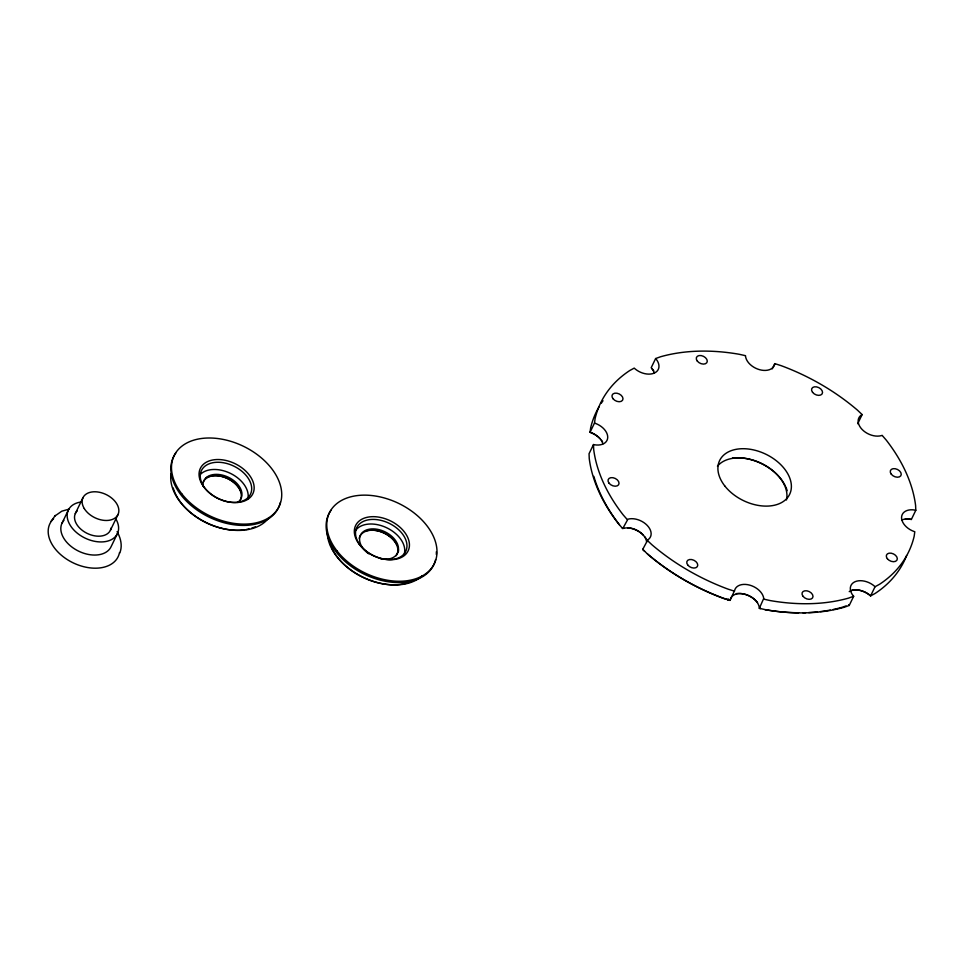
<?xml version="1.0" encoding="UTF-8"?>
<svg xmlns="http://www.w3.org/2000/svg" width="964" height="964" viewBox="0 0 964 964"><rect width="100%" height="100%" fill="white"/><g stroke="black" fill="none" stroke-linecap="round" stroke-linejoin="round"><path stroke-width="1.45" d="M600.042 438.656A17.497 11.592 25.8 0 0 592.776 433.499L590.052 432.27L594.487 423.1L595.125 418.472A171.05 113.342 25.8 0 1 629.793 370.513L634.228 368.103L634.927 368.754A15.545 10.303 25.8 0 0 654.303 373.08A15.545 10.303 25.8 0 0 656.243 359.247L655.628 358.548L660.641 356.74A171.05 113.342 25.8 0 1 739.039 354.246L745.509 355.68L745.546 356.403A15.545 10.303 25.8 0 0 759.668 369.718A15.545 10.303 25.8 0 0 774.682 364.308L774.767 363.621L781.226 365.693A171.05 113.342 25.8 0 1 857.418 410.122L862.141 414.58L857.707 423.75M594.487 423.1L595.439 423.401A15.545 10.303 25.8 0 1 607.718 437.548A15.545 10.303 25.8 0 1 594.439 444.766L593.487 444.549L589.052 453.719L589.245 458.575A171.05 113.342 25.8 0 0 618.623 523.91L622.72 528.646L627.901 519.198A15.545 10.303 25.8 0 1 647.193 525.38A15.545 10.303 25.8 0 1 647.796 539.888L642.699 549.42L647.965 554.421A169.11 112.053 25.8 0 0 723.289 598.355L730.073 600.379L734.604 590.51A15.545 10.303 25.8 0 1 749.606 585.1A15.545 10.303 25.8 0 1 763.741 598.415L759.331 608.32L760.379 608.633L760.15 607.561M119.765 553.023C122.717 545.925 120.717 538.069 117.102 531.622M727.892 599.825L728.218 598.885M61.937 523.344L68.275 510.233M75.312 513.559L82.904 497.822M110.462 530.152L118.066 514.427M117.488 533.466L111.149 546.576A27.209 18.027 25.8 0 1 76.662 550.143A27.209 18.027 25.8 0 1 63.877 520.367M655.628 358.548L651.194 367.718L653.809 370.947M772.236 368.863L774.767 363.621M647.434 553.878A171.05 113.342 25.8 0 0 723.627 598.307L730.073 600.379L730.17 599.692A15.545 10.303 25.8 0 1 745.172 594.282A15.545 10.303 25.8 0 1 759.307 607.597L759.331 608.32L765.814 609.754A171.05 113.342 25.8 0 0 844.199 607.26L849.224 605.452L853.658 596.282L853.044 595.583A15.545 10.303 25.8 0 1 854.972 581.75A15.545 10.303 25.8 0 1 874.348 586.064L875.047 586.727L879.493 584.317A171.05 113.342 25.8 0 0 914.149 536.346L914.8 531.73L913.836 531.417A15.545 10.303 25.8 0 1 901.569 517.282A15.545 10.303 25.8 0 1 914.836 510.064L915.8 510.281L911.366 519.451L907.461 518.885A17.497 11.592 25.8 0 0 905.389 518.837M875.047 586.727L870.613 595.897L868.697 594.414A17.497 11.592 25.8 0 0 852.164 589.932M54.876 516.041L61.792 511.197L69.3 509.064M51.008 521.404L55.309 515.439M862.141 414.58L861.491 414.942A15.545 10.303 25.8 0 0 862.093 429.45A15.545 10.303 25.8 0 0 881.385 435.62L882.12 435.354L886.229 440.09A171.05 113.342 25.8 0 1 915.595 505.425L915.8 510.281M643.362 549.058L642.699 549.42L644.591 551.239M853.658 596.282L848.633 598.09A171.05 113.342 25.8 0 1 770.248 600.584L763.765 599.138M846.079 605.91L842.5 607.2A169.11 112.053 25.8 0 1 833.101 609.501M623.6 527.923L622.407 528.176L623.467 528.38A15.545 10.303 25.8 0 1 646.639 541.889M911.366 519.451L910.402 519.235A15.545 10.303 25.8 0 0 901.786 520.006M734.508 591.197L728.061 589.137A171.05 113.342 25.8 0 1 651.869 544.696L647.133 540.25M848.609 604.753L849.224 605.452M627.154 519.463L623.057 514.74A171.05 113.342 25.8 0 1 593.679 449.405L593.487 444.549M280.343 502.449A58.31 38.644 25.8 0 1 209.887 517.499A58.31 38.644 25.8 0 1 175.785 453.092M203.103 486.193A20.606 13.653 25.8 0 1 228.167 477.156A20.606 13.653 25.8 0 1 237.53 502.449M203.223 482.084A20.606 13.653 25.8 0 1 227.528 478.469A20.606 13.653 25.8 0 1 240.482 499.677M205.79 478.048A21.582 14.291 25.8 0 1 226.191 477.963A21.582 14.291 25.8 0 1 241.41 493.014M200.657 474.107A27.209 18.027 25.8 0 1 231.589 473.963A27.209 18.027 25.8 0 1 247.856 498.942M220.636 499.714A27.209 18.027 25.8 0 1 206.585 465.046A27.209 18.027 25.8 0 1 250.194 481.892A27.209 18.027 25.8 0 1 221.744 500.135M255.4 526.754A52.478 34.776 25.8 0 1 251.676 528.164M249.037 528.923A52.478 34.776 25.8 0 1 246.278 529.513M244.856 529.742A52.478 34.776 25.8 0 1 173.195 487.953M268.281 518.487A54.43 36.066 25.8 0 1 207.971 523.404A54.43 36.066 25.8 0 1 170.965 473.842M906.618 555.505A171.05 113.342 25.8 0 1 875.059 593.487L870.613 595.897L869.914 595.246A15.545 10.303 25.8 0 0 849.224 591.643M598.945 406.989A171.05 113.342 25.8 0 0 590.691 427.654L590.052 432.27L591.004 432.583A15.545 10.303 25.8 0 1 602.91 443.802M601.307 403.193A171.05 113.342 25.8 0 1 603.006 400.747M651.797 368.417A15.545 10.303 25.8 0 1 654.158 372.875M717.445 466.178A38.873 25.763 25.8 0 1 761.693 463.527A38.873 25.763 25.8 0 1 786.455 499.979M627.648 527.79A17.497 11.592 25.8 0 1 643.47 535.261M644.844 536.84A17.497 11.592 25.8 0 1 645.976 538.478M830.341 610.055A169.11 112.053 25.8 0 1 820.436 611.574M817.532 611.899A169.11 112.053 25.8 0 1 808.663 612.562M805.663 612.682A169.11 112.053 25.8 0 1 802.855 612.755M798.602 612.767A169.11 112.053 25.8 0 1 765.006 609.67M619.478 524.802A169.11 112.053 25.8 0 1 593.824 476.337M601.416 440.235A17.497 11.592 25.8 0 1 602.56 441.874M736.255 593.619A17.497 11.592 25.8 0 1 757.499 602.536M732.556 458.033A40.825 27.052 25.8 0 1 783.021 481.855M783.636 482.831A40.825 27.052 25.8 0 1 785.082 485.434M785.708 486.748A40.825 27.052 25.8 0 1 787.166 490.688M435.62 559.59A58.31 38.644 25.8 0 1 365.163 574.64A58.31 38.644 25.8 0 1 331.062 510.233M436.343 551.782A58.31 38.644 25.8 0 1 436.343 554.457M368.718 553.806A20.606 13.653 25.8 0 1 366.368 530.007A20.606 13.653 25.8 0 1 396.951 542.853A20.606 13.653 25.8 0 1 380.901 558.927M359.174 538.298A20.606 13.653 25.8 0 1 384.07 532.984A20.606 13.653 25.8 0 1 396.12 555.746M366.224 530.839A21.582 14.291 25.8 0 1 397.18 545.443M397.951 547.528A21.582 14.291 25.8 0 1 398.457 551.589M355.608 530.429A27.209 18.027 25.8 0 1 386.528 527.694A27.209 18.027 25.8 0 1 404.398 553.469M410.736 581.786A52.478 34.776 25.8 0 1 331.616 547.54M331.062 546.275A52.478 34.776 25.8 0 1 329.736 542.467M422.365 575.677A54.43 36.066 25.8 0 1 365.32 578.279A54.43 36.066 25.8 0 1 327.278 533.285M119.5 552.601A37.909 25.112 25.8 0 1 71.782 562.169A37.909 25.112 25.8 0 1 53.61 518.668M111.125 527.983A19.437 12.881 25.8 0 1 86.76 533.188A19.437 12.881 25.8 0 1 77.289 510.812M115.596 518.475A27.209 18.027 25.8 0 1 104.98 541.66A27.209 18.027 25.8 0 1 70.179 525.235A27.209 18.027 25.8 0 1 80.795 502.039M181.738 493.773A58.31 38.644 25.8 0 0 276.788 510.318A58.31 38.644 25.8 0 0 221.286 439.066A58.31 38.644 25.8 0 0 181.738 493.773M204.175 487.41A29.161 19.316 25.8 0 0 251.688 495.689A29.161 19.316 25.8 0 0 223.937 460.057A29.161 19.316 25.8 0 0 204.175 487.41M812.556 392.336A5.832 3.868 25.8 0 0 822.051 393.999A5.832 3.868 25.8 0 0 816.508 386.865A5.832 3.868 25.8 0 0 812.556 392.336M724.735 485.892A38.873 25.763 25.8 0 0 788.094 496.918A38.873 25.763 25.8 0 0 751.089 449.417A38.873 25.763 25.8 0 0 724.735 485.892M697.285 361.066A5.832 3.868 25.8 0 0 706.793 362.717A5.832 3.868 25.8 0 0 701.238 355.596A5.832 3.868 25.8 0 0 697.285 361.066M612.996 398.698A5.832 3.868 25.8 0 0 622.503 400.349A5.832 3.868 25.8 0 0 616.948 393.216A5.832 3.868 25.8 0 0 612.996 398.698M609.043 483.181A5.832 3.868 25.8 0 0 618.551 484.832A5.832 3.868 25.8 0 0 612.996 477.71A5.832 3.868 25.8 0 0 609.043 483.181M687.754 565.024A5.832 3.868 25.8 0 0 697.261 566.687A5.832 3.868 25.8 0 0 691.718 559.554A5.832 3.868 25.8 0 0 687.754 565.024M803.024 596.306A5.832 3.868 25.8 0 0 812.519 597.957A5.832 3.868 25.8 0 0 806.976 590.836A5.832 3.868 25.8 0 0 803.024 596.306M887.314 558.674A5.832 3.868 25.8 0 0 896.821 560.337A5.832 3.868 25.8 0 0 891.266 553.203A5.832 3.868 25.8 0 0 887.314 558.674M891.266 474.192A5.832 3.868 25.8 0 0 900.762 475.842A5.832 3.868 25.8 0 0 895.219 468.721A5.832 3.868 25.8 0 0 891.266 474.192M337.014 550.914A58.31 38.644 25.8 0 0 432.053 567.459A58.31 38.644 25.8 0 0 376.55 496.207A58.31 38.644 25.8 0 0 337.014 550.914M360.307 545.443A27.209 18.027 25.8 0 0 404.663 553.155A27.209 18.027 25.8 0 0 378.756 519.909A27.209 18.027 25.8 0 0 360.307 545.443M359.452 544.552A29.161 19.316 25.8 0 0 406.965 552.83A29.161 19.316 25.8 0 0 379.214 517.198A29.161 19.316 25.8 0 0 359.452 544.552M84.266 508.546A19.437 12.881 25.8 0 0 116.078 517.174A19.437 12.881 25.8 0 0 101.112 492.664A19.437 12.881 25.8 0 0 84.266 508.546"/></g></svg>
